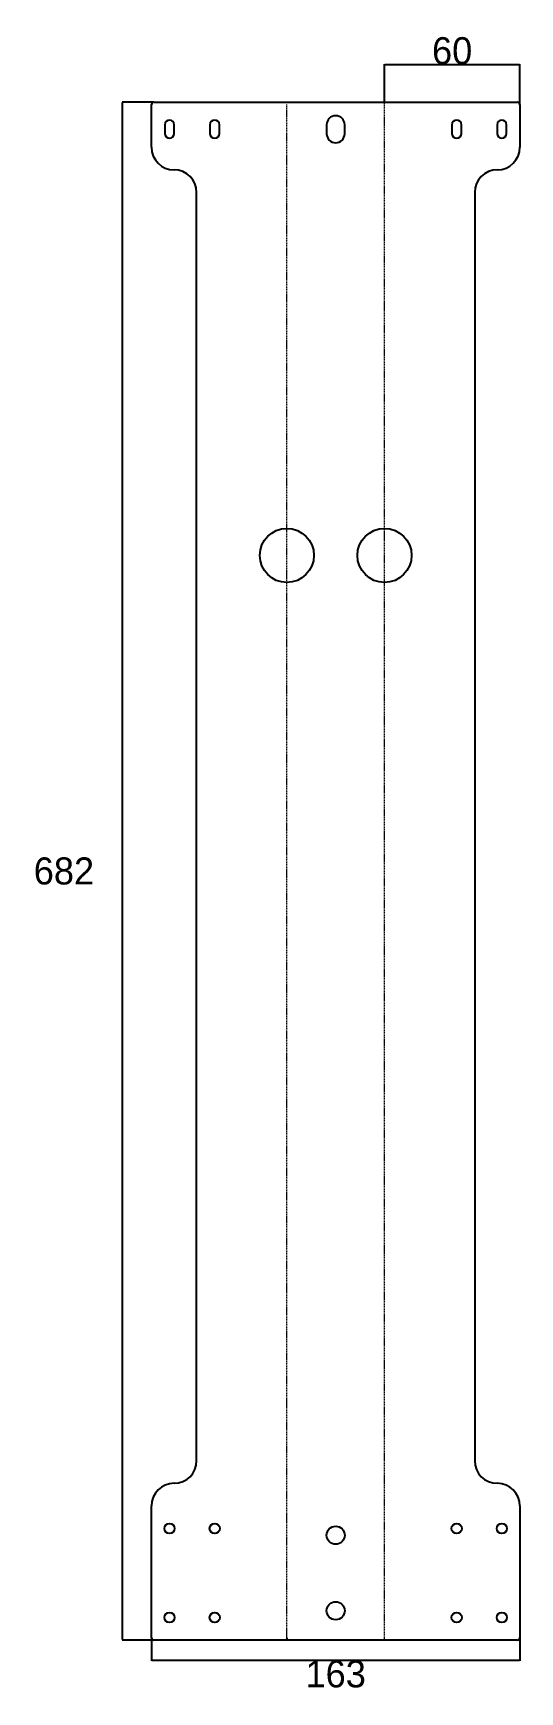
# Model space of a CAD drawing. Extents: x -214 to 2, y -703 to 33.
import ezdxf

# ---------------------------------------------------------------- set-up
doc = ezdxf.new("R2010")
doc.units = 0
doc.linetypes.add('DASHED', pattern=[0.75, 0.5, -0.25])
doc.layers.get('0').update_dxf_attribs({"linetype": 'CONTINUOUS'})
doc.layers.get('Defpoints').update_dxf_attribs({"linetype": 'CONTINUOUS'})
doc.layers.add('WHITE', color=7, linetype='CONTINUOUS')
doc.layers.add('YELLOW', color=2, linetype='CONTINUOUS')
doc.dimstyles.get("Standard").update_dxf_attribs({"dimtxt": 0.18, "dimasz": 0.18, "dimexe": 0.18, "dimexo": 0.0625, "dimgap": 0.09, "dimtad": 0, "dimtih": 1, "dimtoh": 1, "dimdec": 4, "dimzin": 0, "dimdsep": 46, "dimtxsty": 'Standard', "dimcen": 0.09, "dimadec": 0, "dimazin": 0, "dimtfac": 1, "dimtdec": 4, "dimtofl": 0, "dimtmove": 0, "dimatfit": 3, "dimfxl": 1, "dimtolj": 1, "dimtzin": 0, "dimarcsym": 0})

# ---------------------------------------------------------------- blocks, each defined once
blk = doc.blocks.new('*D0')
at = {"color": 0, "linetype": 'Continuous', "lineweight": -2, "transparency": 16777216}
for p, q in [((-160.35, 2), (-174.3, 2)), ((-174.12, -679.82), (-174.12, 1.82)), ((-160.35, -680), (-174.3, -680))]:
    blk.add_line(p, q, dxfattribs=at)
at = {"color": 0, "linetype": 'Continuous', "transparency": 16777216}
for points in [[(-174.15, 1.82), (-174.09, 1.82), (-174.12, 2)], [(-174.15, -679.82), (-174.09, -679.82), (-174.12, -680)]]:
    blk.add_solid(points, dxfattribs=at)
at = {"layer": 'Defpoints', "color": 0, "linetype": 'Continuous', "transparency": 16777216}
for p in [(-174.12, 2), (-160.28, 2), (-160.28, -680)]:
    blk.add_point(p, dxfattribs=at)
at = {"color": 0, "linetype": 'Continuous', "transparency": 16777216, "insert": (-200.12, -339), "char_height": 12, "attachment_point": 5}
blk.add_mtext('\\A1;682', dxfattribs=at)
blk = doc.blocks.new('*D1')
at = {"color": 0, "linetype": 'Continuous', "lineweight": -2, "transparency": 16777216}
for p, q in [((-161.28, -679.06), (-161.28, -689.18)), ((2, -679.06), (2, -689.18)), ((1.82, -689), (-161.1, -689))]:
    blk.add_line(p, q, dxfattribs=at)
at = {"color": 0, "linetype": 'Continuous', "transparency": 16777216}
for points in [[(-161.1, -688.97), (-161.1, -689.03), (-161.28, -689)], [(1.82, -688.97), (1.82, -689.03), (2, -689)]]:
    blk.add_solid(points, dxfattribs=at)
at = {"layer": 'Defpoints', "color": 0, "linetype": 'Continuous', "transparency": 16777216}
for p in [(-161.28, -679), (2, -679), (-161.28, -689)]:
    blk.add_point(p, dxfattribs=at)
at = {"color": 0, "linetype": 'Continuous', "transparency": 16777216, "insert": (-79.64, -695.09), "char_height": 12, "attachment_point": 5}
blk.add_mtext('\\A1;163', dxfattribs=at)
blk = doc.blocks.new('*D2')
at = {"color": 0, "linetype": 'Continuous', "lineweight": -2, "transparency": 16777216}
for p, q in [((-58, 2.06), (-58, 18.84)), ((-57.82, 18.66), (1.82, 18.66)), ((2, 1.06), (2, 18.84))]:
    blk.add_line(p, q, dxfattribs=at)
at = {"color": 0, "linetype": 'Continuous', "transparency": 16777216}
for points in [[(-57.82, 18.69), (-57.82, 18.63), (-58, 18.66)], [(1.82, 18.69), (1.82, 18.63), (2, 18.66)]]:
    blk.add_solid(points, dxfattribs=at)
at = {"layer": 'Defpoints', "color": 0, "linetype": 'Continuous', "transparency": 16777216}
for p in [(2, 18.66), (-58, 2), (2, 1)]:
    blk.add_point(p, dxfattribs=at)
at = {"color": 0, "linetype": 'Continuous', "transparency": 16777216, "insert": (-28, 24.75), "char_height": 12, "attachment_point": 5}
blk.add_mtext('\\A1;60', dxfattribs=at)

msp = doc.modelspace()

# ---------------------------------------------------------------- linework, layer by layer
at = {"layer": 'WHITE', "linetype": 'Continuous'}
for p, q in [((-161.284519, -18), (-161.284519, 1)), ((-160.284519, 2), (1, 2)), ((2, 1), (2, -18)), ((-155.384519, -8), (-155.384519, -11.8)), ((-151.184519, -11.8), (-151.184519, -8)), ((-135.384519, -8), (-135.384519, -11.8)), ((-131.184519, -11.8), (-131.184519, -8)), ((-83.64226, -8), (-83.64226, -12)), ((-75.64226, -12), (-75.64226, -8)), ((-28.1, -8), (-28.1, -11.8)), ((-23.9, -11.8), (-23.9, -8)), ((-8.1, -8), (-8.1, -11.8)), ((-3.9, -11.8), (-3.9, -8)), ((-141.284519, -600.5), (-141.284519, -38)), ((-18, -38), (-18, -600.5)), ((-161.284519, -679), (-161.284519, -620.5)), ((2, -620.5), (2, -679)), ((1, -680), (-160.284519, -680)), ((-101.284519, -679), (-101.284519, -679)), ((-101.284519, -679), (-101.284519, -680))]:
    msp.add_line(p, q, dxfattribs=at)
for centre, radius in [((-101.284519, -199), 12), ((-58, -199), 12), ((-153.284519, -630.5), 2.25), ((-133.284519, -630.5), 2.25), ((-79.64226, -633.5), 4), ((-26, -630.5), 2.25), ((-6, -630.5), 2.25), ((-153.284519, -670), 2.25), ((-133.284519, -670), 2.25), ((-79.64226, -667), 4), ((-26, -670), 2.25), ((-6, -670), 2.25)]:
    msp.add_circle(centre, radius, dxfattribs=at)
for centre, radius, start, end in [((-160.284519, 1), 1, 90, 180), ((1, 1), 1, 0, 90), ((-153.284519, -8), 2.1, 0, 180), ((-133.284519, -8), 2.1, 0, 180), ((-79.64226, -8), 4, 0, 180), ((-26, -8), 2.1, 0, 180), ((-6, -8), 2.1, 0, 180), ((-153.284519, -11.8), 2.1, 180, 0), ((-133.284519, -11.8), 2.1, 180, 0), ((-79.64226, -12), 4, 180, 0), ((-26, -11.8), 2.1, 180, 0), ((-6, -11.8), 2.1, 180, 0), ((-151.284519, -18), 10, 180, 270), ((-8, -18), 10, 270, 0), ((-151.284519, -38), 10, 0, 90), ((-8, -38), 10, 90, 180), ((-151.284519, -600.5), 10, 270, 0), ((-8, -600.5), 10, 180.000002, 269.999998), ((-151.284519, -620.5), 10, 90, 180), ((-8, -620.5), 10, 0, 90), ((-160.284519, -679), 1, 180, 270), ((1, -679), 1, 270, 0)]:
    msp.add_arc(centre, radius, start, end, dxfattribs=at)
at = {"layer": 'YELLOW', "linetype": 'DASHED', "lineweight": 0}
for p, q in [((-101.284519, -679), (-101.284519, 1)), ((-58, -680), (-58, 2))]:
    msp.add_line(p, q, dxfattribs=at)

# ---------------------------------------------------------------- dimensions: what is measured, and where the dimension line sits
at = {"color": 3, "linetype": 'Continuous'}
for base, p1, p2, angle, override, picture, middle in [((2, 18.655174), (-58, 2), (2, 1), 180, {"dimtxt": 12, "dimtad": 2, "dimdec": 0}, '*D2', (-28, 24.745174)), ((-174.121394, 2), (-160.284519, -680), (-160.284519, 2), 270, {"dimtxt": 12, "dimgap": 10, "dimtad": 2, "dimtoh": 0, "dimdec": 0}, '*D0', (-200.121394, -339)), ((-161.284519, -689), (2, -679), (-161.284519, -679), 180, {"dimtxt": 12, "dimtad": 2, "dimdec": 0}, '*D1', (-79.64226, -695.09))]:
    dim = msp.add_linear_dim(base=base, p1=p1, p2=p2, angle=angle, dimstyle='Standard', override=override, dxfattribs=at)
    dim.commit()
    dim.dimension.update_dxf_attribs({"geometry": picture, "text_midpoint": middle})

doc.saveas('drawing.dxf')
